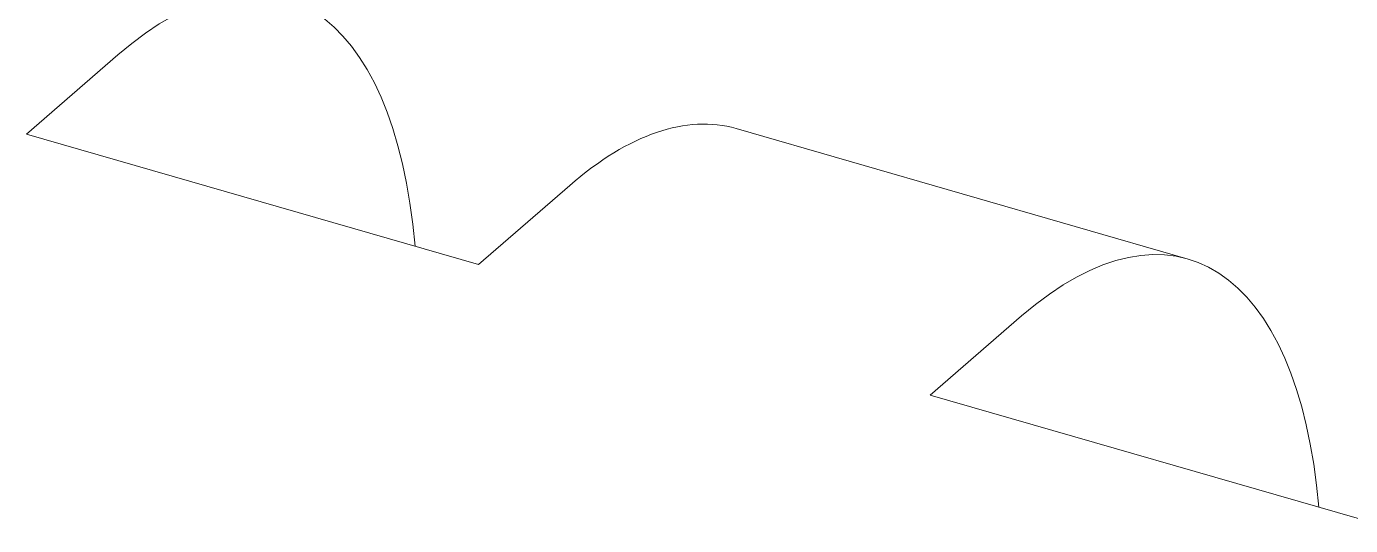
# Model space of a CAD drawing. Header units: inches. Extents: x 9220 to 92460, y -39241 to 4813.
# Drawn here: x 75061.086 to 75064.845, y -33699.978 to -33698.562 of the extents above; entities that cross this region are included whole.
import ezdxf

# ---------------------------------------------------------------- set-up
doc = ezdxf.new("R2010")
doc.units = ezdxf.units.IN
doc.header["$MEASUREMENT"] = 0

# ---------------------------------------------------------------- blocks, each defined once
blk = doc.blocks.new('A$C027ebf9d')
at = {"color": 0, "linetype": 'Continuous', "lineweight": 0}
for p, q in [((22.79552, -12.71171), (22.8093, -12.69978)), ((22.86371, -12.7314), (22.79552, -12.71171)), ((22.97079, -12.73057), (22.9026, -12.71088)), ((22.87749, -12.71946), (22.86371, -12.7314)), ((22.9319, -12.75108), (22.94568, -12.73915)), ((23.00009, -12.77077), (22.9319, -12.75108))]:
    blk.add_line(p, q, dxfattribs=at)
for centre in [(22.8093, -12.7782), (22.94568, -12.81757)]:
    blk.add_ellipse(centre, major_axis=(0.02511, 0.087), ratio=0.433013, start_param=-0.845672, end_param=0.588003, dxfattribs=at)
at = {"color": 0, "linetype": 'Continuous', "lineweight": 0, "extrusion": (0, 0, -1)}
blk.add_ellipse((22.87749, -12.79788), major_axis=(0.02511, 0.087), ratio=0.433013, start_param=-0.588003, end_param=0, dxfattribs=at)

msp = doc.modelspace()

# ---------------------------------------------------------------- block references
at = {"xscale": 18.8131500959034, "yscale": 18.8131500959034, "zscale": 18.8131500959034}
msp.add_blockref('A$C027ebf9d', (74632.2304, -33459.7197), dxfattribs=at)

doc.saveas('drawing.dxf')
